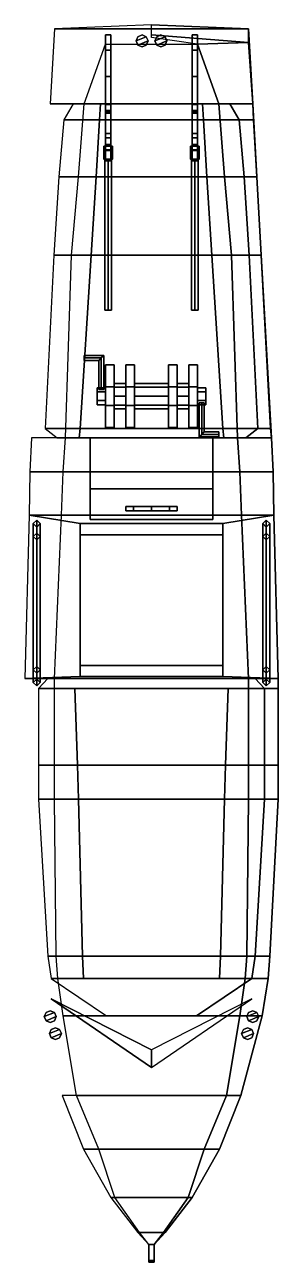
# Model space of a CAD drawing. Extents: x -1.5 to 1.5, y -7.3 to 7.2.
import ezdxf

# ---------------------------------------------------------------- set-up
doc = ezdxf.new("R2010")
doc.units = 0
doc.layers.get('0').update_dxf_attribs({"linetype": 'CONTINUOUS'})

msp = doc.modelspace()

# ---------------------------------------------------------------- linework, layer by layer
for points in [[(-1.14, 7.18, 0.96), (-1.19, 6.3, 0.96), (1.19, 6.3, 0.96), (1.14, 7.18, 0.96)], [(0, 7.23, 0.96), (-1.14, 7.18, 0.96), (1.14, 7.18, 0.96), (0, 7.23, 0.96)], [(1.14, 7.02, 0.03), (0, 7.11, 0.03), (0, 7.23, 0.96), (1.14, 7.18, 0.96)], [(1.14, 7.18, 0.96), (1.19, 6.3, 0.96), (1.19, 6.3, 0.03), (1.14, 7.02, 0.03)], [(0.79, 6.3, -0.18), (-0.79, 6.3, -0.18), (-0.54, 7, -0.11), (0.54, 7, -0.11)], [(-0.54, 6.93, -0.59), (-0.54, 6.19, -0.49), (-0.54, 6.19, -0.19), (-0.54, 7.11, -0.36)], [(-0.54, 7.11, -0.36), (-0.54, 6.19, -0.19), (-0.54, 7, -0.11), (-0.54, 7.11, -0.16)], [(-0.48, 7.11, -0.16), (-0.48, 7.11, -0.36), (-0.54, 7.11, -0.36), (-0.54, 7.11, -0.16)], [(-0.48, 7.11, -0.36), (-0.48, 6.93, -0.59), (-0.54, 6.93, -0.59), (-0.54, 7.11, -0.36)], [(-0.54, 7.11, -0.16), (-0.54, 7, -0.11), (-0.48, 7, -0.11), (-0.48, 7.11, -0.16)], [(-0.48, 6.19, -0.19), (-0.48, 6.19, -0.49), (-0.48, 6.93, -0.59), (-0.48, 7.11, -0.36)], [(-0.48, 7, -0.11), (-0.48, 6.19, -0.19), (-0.48, 7.11, -0.36), (-0.48, 7.11, -0.16)], [(-0.11, 7.11, 1.12), (-0.159, 7.089, 1.12), (-0.18, 7.04, 1.12), (-0.061, 7.089, 1.12)], [(-0.159, 7.089, 0.96), (-0.18, 7.04, 0.96), (-0.18, 7.04, 1.12), (-0.159, 7.089, 1.12)], [(-0.061, 7.089, 1.12), (-0.18, 7.04, 1.12), (-0.159, 6.991, 1.12), (-0.04, 7.04, 1.12)], [(-0.18, 7.04, 0.96), (-0.159, 6.991, 0.96), (-0.159, 6.991, 1.12), (-0.18, 7.04, 1.12)], [(-0.11, 7.11, 0.96), (-0.159, 7.089, 0.96), (-0.159, 7.089, 1.12), (-0.11, 7.11, 1.12)], [(-0.04, 7.04, 1.12), (-0.159, 6.991, 1.12), (-0.11, 6.97, 1.12), (-0.061, 6.991, 1.12)], [(-0.159, 6.991, 0.96), (-0.11, 6.97, 0.96), (-0.11, 6.97, 1.12), (-0.159, 6.991, 1.12)], [(-0.061, 7.089, 0.96), (-0.11, 7.11, 0.96), (-0.11, 7.11, 1.12), (-0.061, 7.089, 1.12)], [(-0.11, 6.97, 0.96), (-0.061, 6.991, 0.96), (-0.061, 6.991, 1.12), (-0.11, 6.97, 1.12)], [(-0.04, 7.04, 0.96), (-0.061, 7.089, 0.96), (-0.061, 7.089, 1.12), (-0.04, 7.04, 1.12)], [(-0.061, 6.991, 0.96), (-0.04, 7.04, 0.96), (-0.04, 7.04, 1.12), (-0.061, 6.991, 1.12)], [(0.54, 7, -0.11), (0, 7.08, -0.11), (0, 7.11, 0.03), (1.14, 7.02, 0.03)], [(0.11, 7.11, 1.12), (0.061, 7.089, 1.12), (0.04, 7.04, 1.12), (0.159, 7.089, 1.12)], [(0.061, 7.089, 0.96), (0.04, 7.04, 0.96), (0.04, 7.04, 1.12), (0.061, 7.089, 1.12)], [(0.159, 7.089, 1.12), (0.04, 7.04, 1.12), (0.061, 6.991, 1.12), (0.18, 7.04, 1.12)], [(0.04, 7.04, 0.96), (0.061, 6.991, 0.96), (0.061, 6.991, 1.12), (0.04, 7.04, 1.12)], [(0.11, 7.11, 0.96), (0.061, 7.089, 0.96), (0.061, 7.089, 1.12), (0.11, 7.11, 1.12)], [(0.18, 7.04, 1.12), (0.061, 6.991, 1.12), (0.11, 6.97, 1.12), (0.159, 6.991, 1.12)], [(0.061, 6.991, 0.96), (0.11, 6.97, 0.96), (0.11, 6.97, 1.12), (0.061, 6.991, 1.12)], [(0.159, 7.089, 0.96), (0.11, 7.11, 0.96), (0.11, 7.11, 1.12), (0.159, 7.089, 1.12)], [(0.11, 6.97, 0.96), (0.159, 6.991, 0.96), (0.159, 6.991, 1.12), (0.11, 6.97, 1.12)], [(0.18, 7.04, 0.96), (0.159, 7.089, 0.96), (0.159, 7.089, 1.12), (0.18, 7.04, 1.12)], [(0.159, 6.991, 0.96), (0.18, 7.04, 0.96), (0.18, 7.04, 1.12), (0.159, 6.991, 1.12)], [(0.48, 6.93, -0.59), (0.48, 6.19, -0.49), (0.48, 6.19, -0.19), (0.48, 7.11, -0.36)], [(0.54, 7.11, -0.36), (0.54, 6.93, -0.59), (0.48, 6.93, -0.59), (0.48, 7.11, -0.36)], [(0.48, 7.11, -0.36), (0.48, 6.19, -0.19), (0.48, 7, -0.11), (0.48, 7.11, -0.16)], [(0.54, 7.11, -0.16), (0.54, 7.11, -0.36), (0.48, 7.11, -0.36), (0.48, 7.11, -0.16)], [(0.48, 7.11, -0.16), (0.48, 7, -0.11), (0.54, 7, -0.11), (0.54, 7.11, -0.16)], [(0.54, 6.19, -0.19), (0.54, 6.19, -0.49), (0.54, 6.93, -0.59), (0.54, 7.11, -0.36)], [(0.54, 7, -0.11), (0.54, 6.19, -0.19), (0.54, 7.11, -0.36), (0.54, 7.11, -0.16)], [(1.14, 7.02, 0.03), (1.19, 6.3, 0.03), (0.79, 6.3, -0.18), (0.54, 7, -0.11)], [(-0.48, 6.93, -0.59), (-0.48, 6.62, -0.7), (-0.54, 6.62, -0.7), (-0.54, 6.93, -0.59)], [(-0.54, 6.62, -0.7), (-0.54, 6.29, -0.7), (-0.54, 6.19, -0.49), (-0.54, 6.93, -0.59)], [(-0.48, 6.19, -0.49), (-0.48, 6.29, -0.7), (-0.48, 6.62, -0.7), (-0.48, 6.93, -0.59)], [(0.48, 6.62, -0.7), (0.48, 6.29, -0.7), (0.48, 6.19, -0.49), (0.48, 6.93, -0.59)], [(0.54, 6.93, -0.59), (0.54, 6.62, -0.7), (0.48, 6.62, -0.7), (0.48, 6.93, -0.59)], [(0.54, 6.19, -0.49), (0.54, 6.29, -0.7), (0.54, 6.62, -0.7), (0.54, 6.93, -0.59)], [(-0.48, 6.62, -0.7), (-0.48, 6.29, -0.7), (-0.54, 6.29, -0.7), (-0.54, 6.62, -0.7)], [(0.54, 6.62, -0.7), (0.54, 6.29, -0.7), (0.48, 6.29, -0.7), (0.48, 6.62, -0.7)], [(1.19, 6.3, 0.96), (-1.19, 6.3, 0.96), (-1.19, 6.3, 0.89), (1.19, 6.3, 0.89)], [(-0.92, 6.3, 0.46), (-1.03, 6.11, 0.46), (-0.61, 6.11, 0.46), (-0.6, 6.3, 0.46)], [(0.92, 6.3, 0.89), (-0.92, 6.3, 0.89), (-0.92, 6.3, 0.46), (0.92, 6.3, 0.46)], [(0.86, 5.44, -0.23), (-0.86, 5.44, -0.23), (-0.79, 6.3, -0.18), (0.79, 6.3, -0.18)], [(-0.6, 6.3, 0.03), (-0.61, 6.11, 0.03), (0.61, 6.11, 0.03), (0.6, 6.3, 0.03)], [(-0.6, 6.3, 0.46), (-0.61, 6.11, 0.46), (-0.61, 6.11, 0.03), (-0.6, 6.3, 0.03)], [(0.6, 6.3, 0.46), (-0.6, 6.3, 0.46), (-0.6, 6.3, 0.03), (0.6, 6.3, 0.03)], [(-0.54, 6.19, -0.49), (-0.54, 6.29, -0.7), (-0.48, 6.29, -0.7), (-0.48, 6.19, -0.49)], [(0.48, 6.19, -0.49), (0.48, 6.29, -0.7), (0.54, 6.29, -0.7), (0.54, 6.19, -0.49)], [(0.6, 6.3, 0.46), (0.61, 6.11, 0.46), (1.03, 6.11, 0.46), (0.92, 6.3, 0.46)], [(0.6, 6.3, 0.03), (0.61, 6.11, 0.03), (0.61, 6.11, 0.46), (0.6, 6.3, 0.46)], [(1.19, 6.3, 0.03), (1.24, 5.44, 0.03), (0.86, 5.44, -0.23), (0.79, 6.3, -0.18)], [(0.92, 6.3, 0.89), (1.03, 6.11, 0.89), (1.2, 6.11, 0.89), (1.19, 6.3, 0.89)], [(0.92, 6.3, 0.46), (1.03, 6.11, 0.46), (1.03, 6.11, 0.89), (0.92, 6.3, 0.89)], [(1.19, 6.3, 0.89), (1.2, 6.11, 0.89), (1.2, 6.11, 0.03), (1.19, 6.3, 0.03)], [(-0.48, 6.22, -0.77), (-0.48, 6.2, -0.81), (-0.54, 6.2, -0.81), (-0.54, 6.22, -0.77)], [(-0.54, 6.22, -0.77), (-0.54, 6.2, -0.81), (-0.54, 5.9, -0.81), (-0.54, 5.95, -0.77)], [(-0.48, 5.95, -0.77), (-0.48, 6.22, -0.77), (-0.54, 6.22, -0.77), (-0.54, 5.95, -0.77)], [(-0.54, 5.9, -0.81), (-0.54, 6.2, -0.81), (-0.48, 6.2, -0.81), (-0.48, 5.9, -0.81)], [(-0.54, 6.19, -0.19), (-0.54, 6.19, -0.49), (-0.48, 6.19, -0.49), (-0.48, 6.19, -0.19)], [(-0.48, 5.9, -0.81), (-0.48, 6.2, -0.81), (-0.48, 6.22, -0.77), (-0.48, 5.95, -0.77)], [(0.48, 6.22, -0.77), (0.48, 6.2, -0.81), (0.48, 5.9, -0.81), (0.48, 5.95, -0.77)], [(0.54, 5.95, -0.77), (0.54, 6.22, -0.77), (0.48, 6.22, -0.77), (0.48, 5.95, -0.77)], [(0.54, 6.22, -0.77), (0.54, 6.2, -0.81), (0.48, 6.2, -0.81), (0.48, 6.22, -0.77)], [(0.48, 5.9, -0.81), (0.48, 6.2, -0.81), (0.54, 6.2, -0.81), (0.54, 5.9, -0.81)], [(0.48, 6.19, -0.19), (0.48, 6.19, -0.49), (0.54, 6.19, -0.49), (0.54, 6.19, -0.19)], [(0.54, 5.9, -0.81), (0.54, 6.2, -0.81), (0.54, 6.22, -0.77), (0.54, 5.95, -0.77)], [(-1.03, 6.11, 0.46), (-1.09, 5.44, 0.46), (-0.65, 5.44, 0.46), (-0.61, 6.11, 0.46)], [(-0.61, 6.11, 0.03), (-0.65, 5.44, 0.03), (0.65, 5.44, 0.03), (0.61, 6.11, 0.03)], [(-0.61, 6.11, 0.46), (-0.65, 5.44, 0.46), (-0.65, 5.44, 0.03), (-0.61, 6.11, 0.03)], [(0.61, 6.11, 0.46), (0.65, 5.44, 0.46), (1.09, 5.44, 0.46), (1.03, 6.11, 0.46)], [(0.61, 6.11, 0.03), (0.65, 5.44, 0.03), (0.65, 5.44, 0.46), (0.61, 6.11, 0.46)], [(1.03, 6.11, 0.89), (1.09, 5.44, 0.89), (1.24, 5.44, 0.89), (1.2, 6.11, 0.89)], [(1.03, 6.11, 0.46), (1.09, 5.44, 0.46), (1.09, 5.44, 0.89), (1.03, 6.11, 0.89)], [(1.2, 6.11, 0.89), (1.24, 5.44, 0.89), (1.24, 5.44, 0.03), (1.2, 6.11, 0.03)], [(-0.48, 5.82, -0.68), (-0.48, 5.95, -0.77), (-0.54, 5.95, -0.77), (-0.54, 5.82, -0.68)], [(-0.54, 5.95, -0.77), (-0.54, 5.9, -0.81), (-0.54, 5.76, -0.74), (-0.54, 5.82, -0.68)], [(-0.54, 5.76, -0.74), (-0.54, 5.9, -0.81), (-0.48, 5.9, -0.81), (-0.48, 5.76, -0.74)], [(-0.48, 5.76, -0.74), (-0.48, 5.9, -0.81), (-0.48, 5.95, -0.77), (-0.48, 5.82, -0.68)], [(0.48, 5.95, -0.77), (0.48, 5.9, -0.81), (0.48, 5.76, -0.74), (0.48, 5.82, -0.68)], [(0.54, 5.82, -0.68), (0.54, 5.95, -0.77), (0.48, 5.95, -0.77), (0.48, 5.82, -0.68)], [(0.48, 5.76, -0.74), (0.48, 5.9, -0.81), (0.54, 5.9, -0.81), (0.54, 5.76, -0.74)], [(0.54, 5.76, -0.74), (0.54, 5.9, -0.81), (0.54, 5.95, -0.77), (0.54, 5.82, -0.68)], [(-0.46, 5.8, -0.2), (-0.46, 5.8, -0.45), (-0.56, 5.8, -0.45), (-0.56, 5.8, -0.2)], [(-0.56, 5.8, -0.45), (-0.56, 5.65, -0.45), (-0.56, 5.65, -0.21), (-0.56, 5.8, -0.2)], [(-0.54, 5.75, -0.48), (-0.54, 5.63, -0.48), (-0.56, 5.65, -0.45), (-0.56, 5.8, -0.45)], [(-0.46, 5.8, -0.45), (-0.48, 5.75, -0.48), (-0.54, 5.75, -0.48), (-0.56, 5.8, -0.45)], [(-0.48, 5.75, -0.56), (-0.48, 5.82, -0.68), (-0.54, 5.82, -0.68), (-0.54, 5.75, -0.56)], [(-0.54, 5.82, -0.68), (-0.54, 5.76, -0.74), (-0.54, 5.63, -0.57), (-0.54, 5.75, -0.56)], [(-0.54, 5.63, -0.57), (-0.54, 5.76, -0.74), (-0.48, 5.76, -0.74), (-0.48, 5.63, -0.57)], [(-0.48, 5.75, -0.48), (-0.48, 5.75, -0.56), (-0.54, 5.75, -0.56), (-0.54, 5.75, -0.48)], [(-0.54, 5.75, -0.56), (-0.54, 5.63, -0.57), (-0.54, 5.63, -0.48), (-0.54, 5.75, -0.48)], [(-0.48, 5.63, -0.57), (-0.48, 5.76, -0.74), (-0.48, 5.82, -0.68), (-0.48, 5.75, -0.56)], [(-0.46, 5.65, -0.45), (-0.48, 5.63, -0.48), (-0.48, 5.75, -0.48), (-0.46, 5.8, -0.45)], [(-0.48, 5.63, -0.48), (-0.48, 5.63, -0.57), (-0.48, 5.75, -0.56), (-0.48, 5.75, -0.48)], [(-0.46, 5.65, -0.21), (-0.46, 5.65, -0.45), (-0.46, 5.8, -0.45), (-0.46, 5.8, -0.2)], [(0.56, 5.8, -0.2), (0.56, 5.8, -0.45), (0.46, 5.8, -0.45), (0.46, 5.8, -0.2)], [(0.46, 5.8, -0.45), (0.46, 5.65, -0.45), (0.46, 5.65, -0.21), (0.46, 5.8, -0.2)], [(0.56, 5.8, -0.45), (0.54, 5.75, -0.48), (0.48, 5.75, -0.48), (0.46, 5.8, -0.45)], [(0.48, 5.75, -0.48), (0.48, 5.63, -0.48), (0.46, 5.65, -0.45), (0.46, 5.8, -0.45)], [(0.54, 5.75, -0.56), (0.54, 5.82, -0.68), (0.48, 5.82, -0.68), (0.48, 5.75, -0.56)], [(0.48, 5.82, -0.68), (0.48, 5.76, -0.74), (0.48, 5.63, -0.57), (0.48, 5.75, -0.56)], [(0.48, 5.63, -0.57), (0.48, 5.76, -0.74), (0.54, 5.76, -0.74), (0.54, 5.63, -0.57)], [(0.48, 5.75, -0.56), (0.48, 5.63, -0.57), (0.48, 5.63, -0.48), (0.48, 5.75, -0.48)], [(0.54, 5.75, -0.48), (0.54, 5.75, -0.56), (0.48, 5.75, -0.56), (0.48, 5.75, -0.48)], [(0.54, 5.63, -0.57), (0.54, 5.76, -0.74), (0.54, 5.82, -0.68), (0.54, 5.75, -0.56)], [(0.56, 5.65, -0.45), (0.54, 5.63, -0.48), (0.54, 5.75, -0.48), (0.56, 5.8, -0.45)], [(0.54, 5.63, -0.48), (0.54, 5.63, -0.57), (0.54, 5.75, -0.56), (0.54, 5.75, -0.48)], [(0.56, 5.65, -0.21), (0.56, 5.65, -0.45), (0.56, 5.8, -0.45), (0.56, 5.8, -0.2)], [(-0.56, 5.65, -0.21), (-0.56, 5.65, -0.45), (-0.46, 5.65, -0.45), (-0.46, 5.65, -0.21)], [(-0.56, 5.65, -0.45), (-0.54, 5.63, -0.48), (-0.48, 5.63, -0.48), (-0.46, 5.65, -0.45)], [(-0.51, 5.65, -0.29), (-0.55, 5.65, -0.33), (-0.55, 3.87, -0.29), (-0.51, 3.87, -0.25)], [(-0.55, 5.65, -0.33), (-0.51, 5.65, -0.37), (-0.51, 3.87, -0.33), (-0.55, 3.87, -0.29)], [(-0.54, 5.63, -0.48), (-0.54, 5.63, -0.57), (-0.48, 5.63, -0.57), (-0.48, 5.63, -0.48)], [(-0.47, 5.65, -0.33), (-0.51, 5.65, -0.29), (-0.51, 3.87, -0.25), (-0.47, 3.87, -0.29)], [(-0.51, 5.65, -0.37), (-0.47, 5.65, -0.33), (-0.47, 3.87, -0.29), (-0.51, 3.87, -0.33)], [(0.46, 5.65, -0.21), (0.46, 5.65, -0.45), (0.56, 5.65, -0.45), (0.56, 5.65, -0.21)], [(0.46, 5.65, -0.45), (0.48, 5.63, -0.48), (0.54, 5.63, -0.48), (0.56, 5.65, -0.45)], [(0.51, 5.65, -0.29), (0.47, 5.65, -0.33), (0.47, 3.87, -0.29), (0.51, 3.87, -0.25)], [(0.47, 5.65, -0.33), (0.51, 5.65, -0.37), (0.51, 3.87, -0.33), (0.47, 3.87, -0.29)], [(0.48, 5.63, -0.48), (0.48, 5.63, -0.57), (0.54, 5.63, -0.57), (0.54, 5.63, -0.48)], [(0.55, 5.65, -0.33), (0.51, 5.65, -0.29), (0.51, 3.87, -0.25), (0.55, 3.87, -0.29)], [(0.51, 5.65, -0.37), (0.55, 5.65, -0.33), (0.55, 3.87, -0.29), (0.51, 3.87, -0.33)], [(-1.09, 5.44, 0.46), (-1.15, 4.52, 0.46), (-0.71, 4.52, 0.46), (-0.65, 5.44, 0.46)], [(0.94, 4.52, -0.32), (-0.94, 4.52, -0.32), (-0.86, 5.44, -0.23), (0.86, 5.44, -0.23)], [(-0.65, 5.44, 0.03), (-0.71, 4.52, 0.03), (0.71, 4.52, 0.03), (0.65, 5.44, 0.03)], [(-0.65, 5.44, 0.46), (-0.71, 4.52, 0.46), (-0.71, 4.52, 0.03), (-0.65, 5.44, 0.03)], [(0.65, 5.44, 0.46), (0.71, 4.52, 0.46), (1.15, 4.52, 0.46), (1.09, 5.44, 0.46)], [(0.65, 5.44, 0.03), (0.71, 4.52, 0.03), (0.71, 4.52, 0.46), (0.65, 5.44, 0.46)], [(1.24, 5.44, 0.03), (1.29, 4.52, 0.03), (0.94, 4.52, -0.32), (0.86, 5.44, -0.23)], [(1.09, 5.44, 0.89), (1.15, 4.52, 0.89), (1.29, 4.52, 0.89), (1.24, 5.44, 0.89)], [(1.09, 5.44, 0.46), (1.15, 4.52, 0.46), (1.15, 4.52, 0.89), (1.09, 5.44, 0.89)], [(1.24, 5.44, 0.89), (1.29, 4.52, 0.89), (1.29, 4.52, 0.03), (1.24, 5.44, 0.03)], [(-1.15, 4.52, 0.46), (-1.25, 2.48, 0.46), (-0.84, 2.48, 0.46), (-0.71, 4.52, 0.46)], [(1.01, 2.37, -0.5), (-1.01, 2.37, -0.5), (-0.94, 4.52, -0.32), (0.94, 4.52, -0.32)], [(-0.71, 4.52, 0.03), (-0.84, 2.48, 0.03), (0.84, 2.48, 0.03), (0.71, 4.52, 0.03)], [(-0.71, 4.52, 0.46), (-0.84, 2.48, 0.46), (-0.84, 2.48, 0.03), (-0.71, 4.52, 0.03)], [(0.71, 4.52, 0.46), (0.84, 2.48, 0.46), (1.25, 2.48, 0.46), (1.15, 4.52, 0.46)], [(0.71, 4.52, 0.03), (0.84, 2.48, 0.03), (0.84, 2.48, 0.46), (0.71, 4.52, 0.46)], [(1.29, 4.52, 0.03), (1.41, 2.37, 0.03), (1.01, 2.37, -0.5), (0.94, 4.52, -0.32)], [(1.15, 4.52, 0.89), (1.25, 2.48, 0.89), (1.4, 2.48, 0.89), (1.29, 4.52, 0.89)], [(1.15, 4.52, 0.46), (1.25, 2.48, 0.46), (1.25, 2.48, 0.89), (1.15, 4.52, 0.89)], [(1.29, 4.52, 0.89), (1.4, 2.48, 0.89), (1.4, 2.48, 0.03), (1.29, 4.52, 0.03)], [(-0.79, 3.34, 0.43), (-0.79, 3.31, 0.46), (-0.59, 3.31, 0.46), (-0.56, 3.34, 0.43)], [(-0.79, 3.31, 0.4), (-0.79, 3.34, 0.43), (-0.56, 3.34, 0.43), (-0.59, 3.31, 0.4)], [(-0.79, 3.31, 0.4), (-0.79, 3.28, 0.43), (-0.79, 3.31, 0.46), (-0.79, 3.34, 0.43)], [(-0.79, 3.31, 0.46), (-0.79, 3.28, 0.43), (-0.62, 3.28, 0.43), (-0.59, 3.31, 0.46)], [(-0.79, 3.28, 0.43), (-0.79, 3.31, 0.4), (-0.59, 3.31, 0.4), (-0.62, 3.28, 0.43)], [(-0.59, 3.31, 0.46), (-0.62, 3.28, 0.43), (-0.62, 2.94, 0.43), (-0.59, 2.94, 0.46)], [(-0.62, 3.28, 0.43), (-0.59, 3.31, 0.4), (-0.59, 2.94, 0.4), (-0.62, 2.94, 0.43)], [(-0.56, 3.34, 0.43), (-0.59, 3.31, 0.46), (-0.59, 2.94, 0.46), (-0.56, 2.94, 0.43)], [(-0.59, 3.31, 0.4), (-0.56, 3.34, 0.43), (-0.56, 2.94, 0.43), (-0.59, 2.94, 0.4)], [(-0.44, 3.23, 0.44), (-0.44, 3.23, 0.03), (-0.54, 3.23, 0.03), (-0.54, 3.23, 0.44)], [(-0.54, 3.23, 0.03), (-0.54, 2.49, 0.03), (-0.54, 2.49, 0.44), (-0.54, 3.23, 0.44)], [(-0.44, 2.97, 0.64), (-0.44, 3.23, 0.44), (-0.54, 3.23, 0.44), (-0.54, 2.97, 0.64)], [(-0.54, 3.23, 0.44), (-0.54, 2.49, 0.44), (-0.54, 2.75, 0.64), (-0.54, 2.97, 0.64)], [(-0.44, 2.49, 0.44), (-0.44, 2.49, 0.03), (-0.44, 3.23, 0.03), (-0.44, 3.23, 0.44)], [(-0.44, 2.75, 0.64), (-0.44, 2.49, 0.44), (-0.44, 3.23, 0.44), (-0.44, 2.97, 0.64)], [(-0.44, 2.49, 0.03), (-0.44, 3.23, 0.03), (-0.44, 3.23, 0.44), (-0.44, 2.49, 0.44)], [(-0.44, 2.49, 0.44), (-0.44, 3.23, 0.44), (-0.44, 2.97, 0.64), (-0.44, 2.75, 0.64)], [(-0.3, 3.23, 0.03), (-0.3, 2.49, 0.03), (-0.3, 2.49, 0.44), (-0.3, 3.23, 0.44)], [(-0.2, 3.23, 0.44), (-0.2, 3.23, 0.03), (-0.3, 3.23, 0.03), (-0.3, 3.23, 0.44)], [(-0.3, 3.23, 0.44), (-0.3, 2.49, 0.44), (-0.3, 2.75, 0.64), (-0.3, 2.97, 0.64)], [(-0.2, 2.97, 0.64), (-0.2, 3.23, 0.44), (-0.3, 3.23, 0.44), (-0.3, 2.97, 0.64)], [(-0.2, 2.49, 0.03), (-0.2, 3.23, 0.03), (-0.2, 3.23, 0.44), (-0.2, 2.49, 0.44)], [(-0.2, 2.49, 0.44), (-0.2, 2.49, 0.03), (-0.2, 3.23, 0.03), (-0.2, 3.23, 0.44)], [(-0.2, 2.49, 0.44), (-0.2, 3.23, 0.44), (-0.2, 2.97, 0.64), (-0.2, 2.75, 0.64)], [(-0.2, 2.75, 0.64), (-0.2, 2.49, 0.44), (-0.2, 3.23, 0.44), (-0.2, 2.97, 0.64)], [(0.3, 3.23, 0.44), (0.3, 3.23, 0.03), (0.2, 3.23, 0.03), (0.2, 3.23, 0.44)], [(0.2, 3.23, 0.03), (0.2, 2.49, 0.03), (0.2, 2.49, 0.44), (0.2, 3.23, 0.44)], [(0.3, 2.97, 0.64), (0.3, 3.23, 0.44), (0.2, 3.23, 0.44), (0.2, 2.97, 0.64)], [(0.2, 3.23, 0.44), (0.2, 2.49, 0.44), (0.2, 2.75, 0.64), (0.2, 2.97, 0.64)], [(0.3, 2.49, 0.44), (0.3, 2.49, 0.03), (0.3, 3.23, 0.03), (0.3, 3.23, 0.44)], [(0.3, 2.49, 0.03), (0.3, 3.23, 0.03), (0.3, 3.23, 0.44), (0.3, 2.49, 0.44)], [(0.3, 2.75, 0.64), (0.3, 2.49, 0.44), (0.3, 3.23, 0.44), (0.3, 2.97, 0.64)], [(0.3, 2.49, 0.44), (0.3, 3.23, 0.44), (0.3, 2.97, 0.64), (0.3, 2.75, 0.64)], [(0.44, 3.23, 0.03), (0.44, 2.49, 0.03), (0.44, 2.49, 0.44), (0.44, 3.23, 0.44)], [(0.54, 3.23, 0.44), (0.54, 3.23, 0.03), (0.44, 3.23, 0.03), (0.44, 3.23, 0.44)], [(0.54, 2.97, 0.64), (0.54, 3.23, 0.44), (0.44, 3.23, 0.44), (0.44, 2.97, 0.64)], [(0.44, 3.23, 0.44), (0.44, 2.49, 0.44), (0.44, 2.75, 0.64), (0.44, 2.97, 0.64)], [(0.54, 2.49, 0.44), (0.54, 2.49, 0.03), (0.54, 3.23, 0.03), (0.54, 3.23, 0.44)], [(0.54, 2.75, 0.64), (0.54, 2.49, 0.44), (0.54, 3.23, 0.44), (0.54, 2.97, 0.64)], [(-0.54, 2.91, 0.517), (-0.54, 2.96, 0.43), (-0.64, 2.96, 0.43), (-0.64, 2.91, 0.517)], [(-0.54, 2.96, 0.43), (-0.54, 2.91, 0.343), (-0.64, 2.91, 0.343), (-0.64, 2.96, 0.43)], [(-0.64, 2.81, 0.517), (-0.64, 2.91, 0.517), (-0.64, 2.96, 0.43), (-0.64, 2.76, 0.43)], [(-0.64, 2.76, 0.43), (-0.64, 2.96, 0.43), (-0.64, 2.91, 0.343), (-0.64, 2.81, 0.343)], [(-0.54, 2.97, 0.64), (-0.54, 2.75, 0.64), (-0.44, 2.75, 0.64), (-0.44, 2.97, 0.64)], [(-0.3, 2.966, 0.536), (-0.3, 3.01, 0.43), (-0.44, 3.01, 0.43), (-0.44, 2.966, 0.536)], [(-0.3, 3.01, 0.43), (-0.3, 2.966, 0.324), (-0.44, 2.966, 0.324), (-0.44, 3.01, 0.43)], [(-0.3, 2.86, 0.58), (-0.3, 2.966, 0.536), (-0.44, 2.966, 0.536), (-0.44, 2.86, 0.58)], [(-0.3, 2.966, 0.324), (-0.3, 2.86, 0.28), (-0.44, 2.86, 0.28), (-0.44, 2.966, 0.324)], [(-0.3, 2.97, 0.64), (-0.3, 2.75, 0.64), (-0.2, 2.75, 0.64), (-0.2, 2.97, 0.64)], [(0.2, 2.966, 0.536), (0.2, 3.01, 0.43), (-0.2, 3.01, 0.43), (-0.2, 2.966, 0.536)], [(0.2, 3.01, 0.43), (0.2, 2.966, 0.324), (-0.2, 2.966, 0.324), (-0.2, 3.01, 0.43)], [(0.2, 2.86, 0.58), (0.2, 2.966, 0.536), (-0.2, 2.966, 0.536), (-0.2, 2.86, 0.58)], [(0.2, 2.966, 0.324), (0.2, 2.86, 0.28), (-0.2, 2.86, 0.28), (-0.2, 2.966, 0.324)], [(0.2, 2.97, 0.64), (0.2, 2.75, 0.64), (0.3, 2.75, 0.64), (0.3, 2.97, 0.64)], [(0.44, 2.966, 0.536), (0.44, 3.01, 0.43), (0.3, 3.01, 0.43), (0.3, 2.966, 0.536)], [(0.44, 3.01, 0.43), (0.44, 2.966, 0.324), (0.3, 2.966, 0.324), (0.3, 3.01, 0.43)], [(0.44, 2.86, 0.58), (0.44, 2.966, 0.536), (0.3, 2.966, 0.536), (0.3, 2.86, 0.58)], [(0.44, 2.966, 0.324), (0.44, 2.86, 0.28), (0.3, 2.86, 0.28), (0.3, 2.966, 0.324)], [(0.44, 2.97, 0.64), (0.44, 2.75, 0.64), (0.54, 2.75, 0.64), (0.54, 2.97, 0.64)], [(0.54, 2.91, 0.343), (0.54, 2.96, 0.43), (0.64, 2.96, 0.43), (0.64, 2.91, 0.343)], [(0.54, 2.96, 0.43), (0.54, 2.91, 0.517), (0.64, 2.91, 0.517), (0.64, 2.96, 0.43)], [(0.64, 2.96, 0.43), (0.64, 2.76, 0.43), (0.64, 2.81, 0.343), (0.64, 2.91, 0.343)], [(0.64, 2.91, 0.517), (0.64, 2.81, 0.517), (0.64, 2.76, 0.43), (0.64, 2.96, 0.43)], [(-0.54, 2.81, 0.517), (-0.54, 2.91, 0.517), (-0.64, 2.91, 0.517), (-0.64, 2.81, 0.517)], [(-0.54, 2.91, 0.343), (-0.54, 2.81, 0.343), (-0.64, 2.81, 0.343), (-0.64, 2.91, 0.343)], [(-0.54, 2.76, 0.43), (-0.54, 2.81, 0.517), (-0.64, 2.81, 0.517), (-0.64, 2.76, 0.43)], [(-0.54, 2.81, 0.343), (-0.54, 2.76, 0.43), (-0.64, 2.76, 0.43), (-0.64, 2.81, 0.343)], [(-0.3, 2.754, 0.536), (-0.3, 2.86, 0.58), (-0.44, 2.86, 0.58), (-0.44, 2.754, 0.536)], [(-0.3, 2.86, 0.28), (-0.3, 2.754, 0.324), (-0.44, 2.754, 0.324), (-0.44, 2.86, 0.28)], [(0.2, 2.754, 0.536), (0.2, 2.86, 0.58), (-0.2, 2.86, 0.58), (-0.2, 2.754, 0.536)], [(0.2, 2.86, 0.28), (0.2, 2.754, 0.324), (-0.2, 2.754, 0.324), (-0.2, 2.86, 0.28)], [(0.44, 2.754, 0.536), (0.44, 2.86, 0.58), (0.3, 2.86, 0.58), (0.3, 2.754, 0.536)], [(0.44, 2.86, 0.28), (0.44, 2.754, 0.324), (0.3, 2.754, 0.324), (0.3, 2.86, 0.28)], [(0.54, 2.81, 0.343), (0.54, 2.91, 0.343), (0.64, 2.91, 0.343), (0.64, 2.81, 0.343)], [(0.54, 2.91, 0.517), (0.54, 2.81, 0.517), (0.64, 2.81, 0.517), (0.64, 2.91, 0.517)], [(0.54, 2.76, 0.43), (0.54, 2.81, 0.343), (0.64, 2.81, 0.343), (0.64, 2.76, 0.43)], [(0.54, 2.81, 0.517), (0.54, 2.76, 0.43), (0.64, 2.76, 0.43), (0.64, 2.81, 0.517)], [(0.59, 2.41, 0.4), (0.56, 2.38, 0.43), (0.56, 2.78, 0.43), (0.59, 2.78, 0.4)], [(0.56, 2.38, 0.43), (0.59, 2.41, 0.46), (0.59, 2.78, 0.46), (0.56, 2.78, 0.43)], [(0.62, 2.44, 0.43), (0.59, 2.41, 0.4), (0.59, 2.78, 0.4), (0.62, 2.78, 0.43)], [(0.59, 2.41, 0.46), (0.62, 2.44, 0.43), (0.62, 2.78, 0.43), (0.59, 2.78, 0.46)], [(-0.54, 2.75, 0.64), (-0.54, 2.49, 0.44), (-0.44, 2.49, 0.44), (-0.44, 2.75, 0.64)], [(-0.3, 2.71, 0.43), (-0.3, 2.754, 0.536), (-0.44, 2.754, 0.536), (-0.44, 2.71, 0.43)], [(-0.3, 2.754, 0.324), (-0.3, 2.71, 0.43), (-0.44, 2.71, 0.43), (-0.44, 2.754, 0.324)], [(-0.3, 2.75, 0.64), (-0.3, 2.49, 0.44), (-0.2, 2.49, 0.44), (-0.2, 2.75, 0.64)], [(0.2, 2.71, 0.43), (0.2, 2.754, 0.536), (-0.2, 2.754, 0.536), (-0.2, 2.71, 0.43)], [(0.2, 2.754, 0.324), (0.2, 2.71, 0.43), (-0.2, 2.71, 0.43), (-0.2, 2.754, 0.324)], [(0.2, 2.75, 0.64), (0.2, 2.49, 0.44), (0.3, 2.49, 0.44), (0.3, 2.75, 0.64)], [(0.44, 2.71, 0.43), (0.44, 2.754, 0.536), (0.3, 2.754, 0.536), (0.3, 2.71, 0.43)], [(0.44, 2.754, 0.324), (0.44, 2.71, 0.43), (0.3, 2.71, 0.43), (0.3, 2.754, 0.324)], [(0.44, 2.75, 0.64), (0.44, 2.49, 0.44), (0.54, 2.49, 0.44), (0.54, 2.75, 0.64)], [(-1.25, 2.48, 0.46), (-1.11, 2.37, 0.46), (-0.85, 2.37, 0.46), (-0.84, 2.48, 0.46)], [(-0.84, 2.48, 0.03), (-0.85, 2.37, 0.03), (0.85, 2.37, 0.03), (0.84, 2.48, 0.03)], [(-0.84, 2.48, 0.46), (-0.85, 2.37, 0.46), (-0.85, 2.37, 0.03), (-0.84, 2.48, 0.03)], [(-0.54, 2.49, 0.44), (-0.54, 2.49, 0.03), (-0.44, 2.49, 0.03), (-0.44, 2.49, 0.44)], [(-0.3, 2.49, 0.44), (-0.3, 2.49, 0.03), (-0.2, 2.49, 0.03), (-0.2, 2.49, 0.44)], [(0.2, 2.49, 0.44), (0.2, 2.49, 0.03), (0.3, 2.49, 0.03), (0.3, 2.49, 0.44)], [(0.44, 2.49, 0.44), (0.44, 2.49, 0.03), (0.54, 2.49, 0.03), (0.54, 2.49, 0.44)], [(0.84, 2.48, 0.46), (0.85, 2.37, 0.46), (1.11, 2.37, 0.46), (1.25, 2.48, 0.46)], [(0.84, 2.48, 0.03), (0.85, 2.37, 0.03), (0.85, 2.37, 0.46), (0.84, 2.48, 0.46)], [(1.25, 2.48, 0.89), (1.11, 2.37, 0.89), (1.41, 2.37, 0.89), (1.4, 2.48, 0.89)], [(1.25, 2.48, 0.46), (1.11, 2.37, 0.46), (1.11, 2.37, 0.89), (1.25, 2.48, 0.89)], [(1.4, 2.48, 0.89), (1.41, 2.37, 0.89), (1.41, 2.37, 0.03), (1.4, 2.48, 0.03)], [(-1.41, 2.37, 0.89), (-1.43, 1.97, 0.89), (-0.72, 1.97, 0.89), (-0.72, 2.37, 0.89)], [(-0.85, 2.37, 0.46), (-1.11, 2.37, 0.46), (-1.11, 2.37, 0.89), (-0.72, 2.37, 0.89)], [(1.04, 1.97, -0.53), (-1.04, 1.97, -0.53), (-1.01, 2.37, -0.5), (1.01, 2.37, -0.5)], [(-0.85, 2.37, 0.03), (-0.85, 2.37, 0.46), (-0.72, 2.37, 0.89), (-0.72, 2.37, 0.03)], [(-0.72, 2.37, 0.03), (-0.72, 1.46, 0.03), (0.72, 1.46, 0.03), (0.72, 2.37, 0.03)], [(0.79, 2.41, 0.4), (0.79, 2.38, 0.43), (0.56, 2.38, 0.43), (0.59, 2.41, 0.4)], [(0.79, 2.38, 0.43), (0.79, 2.41, 0.46), (0.59, 2.41, 0.46), (0.56, 2.38, 0.43)], [(0.79, 2.44, 0.43), (0.79, 2.41, 0.4), (0.59, 2.41, 0.4), (0.62, 2.44, 0.43)], [(0.79, 2.41, 0.46), (0.79, 2.44, 0.43), (0.62, 2.44, 0.43), (0.59, 2.41, 0.46)], [(1.11, 2.37, 0.46), (0.85, 2.37, 0.46), (0.72, 2.37, 0.89), (1.11, 2.37, 0.89)], [(0.72, 2.37, 0.89), (0.72, 1.97, 0.89), (1.43, 1.97, 0.89), (1.41, 2.37, 0.89)], [(0.72, 2.37, 0.03), (0.72, 1.46, 0.03), (0.72, 1.46, 0.89), (0.72, 2.37, 0.89)], [(0.85, 2.37, 0.46), (0.85, 2.37, 0.03), (0.72, 2.37, 0.03), (0.72, 2.37, 0.89)], [(0.79, 2.41, 0.4), (0.79, 2.44, 0.43), (0.79, 2.41, 0.46), (0.79, 2.38, 0.43)], [(1.41, 2.37, 0.03), (1.43, 1.97, 0.03), (1.04, 1.97, -0.53), (1.01, 2.37, -0.5)], [(1.41, 2.37, 0.89), (1.43, 1.97, 0.89), (1.43, 1.97, 0.03), (1.41, 2.37, 0.03)], [(-0.72, 2.32, 1.2), (-0.72, 1.41, 1.2), (-0.72, 1.41, 0.89), (-0.72, 2.32, 0.89)], [(-0.72, 2.32, 0.89), (-0.72, 1.41, 0.89), (-0.72, 1.41, 1.2), (-0.72, 2.32, 1.2)], [(-0.72, 2.32, 1.51), (-0.72, 1.77, 1.51), (-0.72, 1.41, 1.2), (-0.72, 2.32, 1.2)], [(-0.72, 2.32, 1.2), (-0.72, 1.41, 1.2), (-0.72, 1.77, 1.51), (-0.72, 2.32, 1.51)], [(0.72, 2.32, 0.89), (0.72, 1.41, 0.89), (0.72, 1.41, 1.2), (0.72, 2.32, 1.2)], [(0.72, 2.32, 1.2), (0.72, 1.41, 1.2), (0.72, 1.41, 0.89), (0.72, 2.32, 0.89)], [(0.72, 2.32, 1.51), (0.72, 1.77, 1.51), (0.72, 1.41, 1.2), (0.72, 2.32, 1.2)], [(0.72, 2.32, 1.2), (0.72, 1.41, 1.2), (0.72, 1.77, 1.51), (0.72, 2.32, 1.51)], [(-1.43, 1.97, 0.89), (-1.44, 1.46, 0.89), (-0.72, 1.46, 0.89), (-0.72, 1.97, 0.89)], [(1.06, 1.46, -0.57), (-1.06, 1.46, -0.57), (-1.04, 1.97, -0.53), (1.04, 1.97, -0.53)], [(0.72, 1.97, 0.89), (0.72, 1.46, 0.89), (1.44, 1.46, 0.89), (1.43, 1.97, 0.89)], [(1.43, 1.97, 0.03), (1.44, 1.46, 0.03), (1.06, 1.46, -0.57), (1.04, 1.97, -0.53)], [(1.43, 1.97, 0.89), (1.44, 1.46, 0.89), (1.44, 1.46, 0.03), (1.43, 1.97, 0.03)], [(0.72, 1.41, 1.2), (-0.72, 1.41, 1.2), (-0.72, 1.77, 1.51), (0.72, 1.77, 1.51)], [(0.72, 1.77, 1.51), (-0.72, 1.77, 1.51), (-0.72, 1.41, 1.2), (0.72, 1.41, 1.2)], [(-1.44, 1.46, 0.89), (-1.49, -0.46, 0.89), (-0.84, -0.44, 0.89), (-0.84, 1.36, 0.89)], [(-1.44, 1.46, 0.89), (-0.84, 1.36, 0.89), (0.84, 1.36, 0.89), (1.44, 1.46, 0.89)], [(1.14, -0.46, -0.71), (-1.14, -0.46, -0.71), (-1.06, 1.46, -0.57), (1.06, 1.46, -0.57)], [(0.72, 1.46, 0.03), (-0.72, 1.46, 0.03), (-0.72, 1.46, 0.89), (0.72, 1.46, 0.89)], [(-0.212, 1.56, 1.002), (-0.3, 1.56, 0.79), (-0.3, 1.51, 0.79), (-0.212, 1.51, 1.002)], [(-0.3, 1.56, 0.79), (-0.212, 1.56, 0.578), (-0.212, 1.51, 0.578), (-0.3, 1.51, 0.79)], [(0.212, 1.56, 1.002), (-0.3, 1.56, 0.79), (-0.212, 1.56, 1.002), (0, 1.56, 1.09)], [(0.3, 1.56, 0.79), (-0.212, 1.56, 0.578), (-0.3, 1.56, 0.79), (0.212, 1.56, 1.002)], [(-0.212, 1.51, 0.578), (0, 1.51, 0.49), (0.212, 1.51, 0.578), (-0.3, 1.51, 0.79)], [(-0.3, 1.51, 0.79), (0.212, 1.51, 0.578), (0.3, 1.51, 0.79), (-0.212, 1.51, 1.002)], [(0, 1.56, 1.09), (-0.212, 1.56, 1.002), (-0.212, 1.51, 1.002), (0, 1.51, 1.09)], [(-0.212, 1.56, 0.578), (0, 1.56, 0.49), (0, 1.51, 0.49), (-0.212, 1.51, 0.578)], [(0.212, 1.56, 0.578), (0, 1.56, 0.49), (-0.212, 1.56, 0.578), (0.3, 1.56, 0.79)], [(-0.212, 1.51, 1.002), (0.3, 1.51, 0.79), (0.212, 1.51, 1.002), (0, 1.51, 1.09)], [(0.212, 1.56, 1.002), (0, 1.56, 1.09), (0, 1.51, 1.09), (0.212, 1.51, 1.002)], [(0, 1.56, 0.49), (0.212, 1.56, 0.578), (0.212, 1.51, 0.578), (0, 1.51, 0.49)], [(0.3, 1.56, 0.79), (0.212, 1.56, 1.002), (0.212, 1.51, 1.002), (0.3, 1.51, 0.79)], [(0.212, 1.56, 0.578), (0.3, 1.56, 0.79), (0.3, 1.51, 0.79), (0.212, 1.51, 0.578)], [(0.84, -0.44, 0.89), (1.49, -0.46, 0.89), (1.44, 1.46, 0.89), (0.84, 1.36, 0.89)], [(1.44, 1.46, 0.03), (1.49, -0.46, 0.03), (1.14, -0.46, -0.71), (1.06, 1.46, -0.57)], [(1.44, 1.46, 0.89), (1.49, -0.46, 0.89), (1.49, -0.46, 0.03), (1.44, 1.46, 0.03)], [(-1.35, 1.4, 0.89), (-1.39, 1.36, 0.89), (-1.39, 1.36, 1.29), (-1.35, 1.4, 1.33)], [(-1.35, 1.4, 1.33), (-1.39, 1.36, 1.29), (-1.39, 1.21, 1.46), (-1.35, 1.25, 1.5)], [(-1.35, -0.47, 1.14), (-1.39, -0.51, 1.18), (-1.39, 1.36, 1.18), (-1.35, 1.32, 1.14)], [(-1.39, -0.51, 1.18), (-1.35, -0.47, 1.22), (-1.35, 1.32, 1.22), (-1.39, 1.36, 1.18)], [(-1.39, 1.36, 0.89), (-1.35, 1.32, 0.89), (-1.35, 1.32, 1.25), (-1.39, 1.36, 1.29)], [(-1.39, 1.36, 1.29), (-1.35, 1.32, 1.25), (-1.35, 1.17, 1.42), (-1.39, 1.21, 1.46)], [(-1.31, 1.36, 0.89), (-1.35, 1.4, 0.89), (-1.35, 1.4, 1.33), (-1.31, 1.36, 1.29)], [(-1.31, 1.36, 1.29), (-1.35, 1.4, 1.33), (-1.35, 1.25, 1.5), (-1.31, 1.21, 1.46)], [(-1.31, -0.51, 1.18), (-1.35, -0.47, 1.14), (-1.35, 1.32, 1.14), (-1.31, 1.36, 1.18)], [(-1.35, -0.47, 1.22), (-1.31, -0.51, 1.18), (-1.31, 1.36, 1.18), (-1.35, 1.32, 1.22)], [(-1.35, 1.32, 0.89), (-1.31, 1.36, 0.89), (-1.31, 1.36, 1.29), (-1.35, 1.32, 1.25)], [(-1.35, 1.32, 1.25), (-1.31, 1.36, 1.29), (-1.31, 1.21, 1.46), (-1.35, 1.17, 1.42)], [(-0.84, 1.36, 0.89), (-0.84, -0.44, 0.89), (-0.84, -0.44, 1.04), (-0.84, 1.36, 1.04)], [(0.84, 1.36, 1.04), (0.84, 1.36, 0.89), (-0.84, 1.36, 0.89), (-0.84, 1.36, 1.04)], [(-0.84, 1.36, 1.04), (-0.84, -0.44, 1.04), (-0.84, -0.31, 1.25), (-0.84, 1.23, 1.25)], [(0.84, 1.23, 1.25), (0.84, 1.36, 1.04), (-0.84, 1.36, 1.04), (-0.84, 1.23, 1.25)], [(0.72, 1.41, 1.2), (-0.72, 1.41, 1.2), (-0.72, 1.41, 0.89), (0.72, 1.41, 0.89)], [(0.72, 1.41, 0.89), (-0.72, 1.41, 0.89), (-0.72, 1.41, 1.2), (0.72, 1.41, 1.2)], [(0.84, -0.44, 1.04), (0.84, -0.44, 0.89), (0.84, 1.36, 0.89), (0.84, 1.36, 1.04)], [(0.84, -0.31, 1.25), (0.84, -0.44, 1.04), (0.84, 1.36, 1.04), (0.84, 1.23, 1.25)], [(1.35, 1.4, 0.89), (1.31, 1.36, 0.89), (1.31, 1.36, 1.29), (1.35, 1.4, 1.33)], [(1.35, 1.4, 1.33), (1.31, 1.36, 1.29), (1.31, 1.21, 1.46), (1.35, 1.25, 1.5)], [(1.35, -0.47, 1.14), (1.31, -0.51, 1.18), (1.31, 1.36, 1.18), (1.35, 1.32, 1.14)], [(1.31, -0.51, 1.18), (1.35, -0.47, 1.22), (1.35, 1.32, 1.22), (1.31, 1.36, 1.18)], [(1.31, 1.36, 0.89), (1.35, 1.32, 0.89), (1.35, 1.32, 1.25), (1.31, 1.36, 1.29)], [(1.31, 1.36, 1.29), (1.35, 1.32, 1.25), (1.35, 1.17, 1.42), (1.31, 1.21, 1.46)], [(1.39, 1.36, 0.89), (1.35, 1.4, 0.89), (1.35, 1.4, 1.33), (1.39, 1.36, 1.29)], [(1.39, 1.36, 1.29), (1.35, 1.4, 1.33), (1.35, 1.25, 1.5), (1.39, 1.21, 1.46)], [(1.39, -0.51, 1.18), (1.35, -0.47, 1.14), (1.35, 1.32, 1.14), (1.39, 1.36, 1.18)], [(1.35, -0.47, 1.22), (1.39, -0.51, 1.18), (1.39, 1.36, 1.18), (1.35, 1.32, 1.22)], [(1.35, 1.32, 0.89), (1.39, 1.36, 0.89), (1.39, 1.36, 1.29), (1.35, 1.32, 1.25)], [(1.35, 1.32, 1.25), (1.39, 1.36, 1.29), (1.39, 1.21, 1.46), (1.35, 1.17, 1.42)], [(-1.39, -0.36, 1.46), (-1.35, -0.4, 1.5), (-1.35, 1.25, 1.5), (-1.39, 1.21, 1.46)], [(-1.35, -0.32, 1.42), (-1.39, -0.36, 1.46), (-1.39, 1.21, 1.46), (-1.35, 1.17, 1.42)], [(-1.35, -0.4, 1.5), (-1.31, -0.36, 1.46), (-1.31, 1.21, 1.46), (-1.35, 1.25, 1.5)], [(-1.31, -0.36, 1.46), (-1.35, -0.32, 1.42), (-1.35, 1.17, 1.42), (-1.31, 1.21, 1.46)], [(-0.84, 1.23, 1.25), (-0.84, -0.31, 1.25), (0.84, -0.31, 1.25), (0.84, 1.23, 1.25)], [(1.31, -0.36, 1.46), (1.35, -0.4, 1.5), (1.35, 1.25, 1.5), (1.31, 1.21, 1.46)], [(1.35, -0.32, 1.42), (1.31, -0.36, 1.46), (1.31, 1.21, 1.46), (1.35, 1.17, 1.42)], [(1.35, -0.4, 1.5), (1.39, -0.36, 1.46), (1.39, 1.21, 1.46), (1.35, 1.25, 1.5)], [(1.39, -0.36, 1.46), (1.35, -0.32, 1.42), (1.35, 1.17, 1.42), (1.39, 1.21, 1.46)], [(-1.35, -0.47, 1.25), (-1.39, -0.51, 1.29), (-1.39, -0.36, 1.46), (-1.35, -0.32, 1.42)], [(-1.39, -0.51, 1.29), (-1.35, -0.55, 1.33), (-1.35, -0.4, 1.5), (-1.39, -0.36, 1.46)], [(-1.31, -0.51, 1.29), (-1.35, -0.47, 1.25), (-1.35, -0.32, 1.42), (-1.31, -0.36, 1.46)], [(-1.35, -0.55, 1.33), (-1.31, -0.51, 1.29), (-1.31, -0.36, 1.46), (-1.35, -0.4, 1.5)], [(-0.84, -0.31, 1.25), (-0.84, -0.44, 1.04), (0.84, -0.44, 1.04), (0.84, -0.31, 1.25)], [(1.35, -0.47, 1.25), (1.31, -0.51, 1.29), (1.31, -0.36, 1.46), (1.35, -0.32, 1.42)], [(1.31, -0.51, 1.29), (1.35, -0.55, 1.33), (1.35, -0.4, 1.5), (1.31, -0.36, 1.46)], [(1.39, -0.51, 1.29), (1.35, -0.47, 1.25), (1.35, -0.32, 1.42), (1.39, -0.36, 1.46)], [(1.35, -0.55, 1.33), (1.39, -0.51, 1.29), (1.39, -0.36, 1.46), (1.35, -0.4, 1.5)], [(-0.84, -0.44, 0.89), (-1.49, -0.46, 0.89), (1.49, -0.46, 0.89), (0.84, -0.44, 0.89)], [(-1.35, -0.47, 0.89), (-1.39, -0.51, 0.89), (-1.39, -0.51, 1.29), (-1.35, -0.47, 1.25)], [(-1.39, -0.51, 0.89), (-1.35, -0.55, 0.89), (-1.35, -0.55, 1.33), (-1.39, -0.51, 1.29)], [(-1.31, -0.51, 0.89), (-1.35, -0.47, 0.89), (-1.35, -0.47, 1.25), (-1.31, -0.51, 1.29)], [(-1.35, -0.55, 0.89), (-1.31, -0.51, 0.89), (-1.31, -0.51, 1.29), (-1.35, -0.55, 1.33)], [(-1.22, -0.46, 0.03), (-1.33, -0.58, 0.03), (1.33, -0.58, 0.03), (1.22, -0.46, 0.03)], [(-1.33, -0.58, 0.46), (-1.33, -1.48, 0.46), (-0.87, -1.48, 0.46), (-0.9, -0.58, 0.46)], [(-1.33, -0.58, 0.03), (-1.33, -0.58, 0.46), (-0.9, -0.58, 0.46), (-0.9, -0.58, 0.03)], [(1.22, -0.46, 0.89), (-1.22, -0.46, 0.89), (-1.22, -0.46, 0.03), (1.22, -0.46, 0.03)], [(1.14, -1.48, -0.77), (-1.14, -1.48, -0.77), (-1.14, -0.46, -0.71), (1.14, -0.46, -0.71)], [(-0.9, -0.58, 0.03), (-0.87, -1.48, 0.03), (0.87, -1.48, 0.03), (0.9, -0.58, 0.03)], [(-0.9, -0.58, 0.46), (-0.87, -1.48, 0.46), (-0.87, -1.48, 0.03), (-0.9, -0.58, 0.03)], [(-0.84, -0.44, 1.04), (-0.84, -0.44, 0.89), (0.84, -0.44, 0.89), (0.84, -0.44, 1.04)], [(0.9, -0.58, 0.46), (0.87, -1.48, 0.46), (1.33, -1.48, 0.46), (1.33, -0.58, 0.46)], [(0.9, -0.58, 0.03), (0.87, -1.48, 0.03), (0.87, -1.48, 0.46), (0.9, -0.58, 0.46)], [(0.9, -0.58, 0.03), (0.9, -0.58, 0.46), (1.33, -0.58, 0.46), (1.33, -0.58, 0.03)], [(1.49, -0.46, 0.03), (1.49, -1.48, 0.03), (1.14, -1.48, -0.77), (1.14, -0.46, -0.71)], [(1.22, -0.46, 0.89), (1.33, -0.58, 0.89), (1.49, -0.58, 0.89), (1.49, -0.46, 0.89)], [(1.22, -0.46, 0.03), (1.33, -0.58, 0.03), (1.33, -0.58, 0.89), (1.22, -0.46, 0.89)], [(1.35, -0.47, 0.89), (1.31, -0.51, 0.89), (1.31, -0.51, 1.29), (1.35, -0.47, 1.25)], [(1.31, -0.51, 0.89), (1.35, -0.55, 0.89), (1.35, -0.55, 1.33), (1.31, -0.51, 1.29)], [(1.33, -0.58, 0.89), (1.33, -1.88, 0.89), (1.49, -1.88, 0.89), (1.49, -0.58, 0.89)], [(1.33, -0.58, 0.46), (1.33, -1.88, 0.46), (1.33, -1.88, 0.89), (1.33, -0.58, 0.89)], [(1.39, -0.51, 0.89), (1.35, -0.47, 0.89), (1.35, -0.47, 1.25), (1.39, -0.51, 1.29)], [(1.35, -0.55, 0.89), (1.39, -0.51, 0.89), (1.39, -0.51, 1.29), (1.35, -0.55, 1.33)], [(1.49, -0.46, 0.89), (1.49, -0.58, 0.89), (1.49, -0.58, 0.03), (1.49, -0.46, 0.03)], [(1.49, -0.58, 0.89), (1.49, -1.88, 0.89), (1.49, -1.88, 0.03), (1.49, -0.58, 0.03)], [(-1.33, -1.48, 0.46), (-1.33, -1.88, 0.46), (-0.86, -1.88, 0.46), (-0.87, -1.48, 0.46)], [(1.14, -1.88, -0.77), (-1.14, -1.88, -0.77), (-1.14, -1.48, -0.77), (1.14, -1.48, -0.77)], [(-0.87, -1.48, 0.03), (-0.86, -1.88, 0.03), (0.86, -1.88, 0.03), (0.87, -1.48, 0.03)], [(-0.87, -1.48, 0.46), (-0.86, -1.88, 0.46), (-0.86, -1.88, 0.03), (-0.87, -1.48, 0.03)], [(0.87, -1.48, 0.46), (0.86, -1.88, 0.46), (1.33, -1.88, 0.46), (1.33, -1.48, 0.46)], [(0.87, -1.48, 0.03), (0.86, -1.88, 0.03), (0.86, -1.88, 0.46), (0.87, -1.48, 0.46)], [(1.49, -1.48, 0.03), (1.49, -1.88, 0.03), (1.14, -1.88, -0.77), (1.14, -1.48, -0.77)], [(-1.33, -1.88, 0.46), (-1.22, -3.73, 0.46), (-0.81, -3.73, 0.46), (-0.86, -1.88, 0.46)], [(1.12, -3.73, -0.76), (-1.12, -3.73, -0.76), (-1.14, -1.88, -0.77), (1.14, -1.88, -0.77)], [(-0.86, -1.88, 0.03), (-0.81, -3.73, 0.03), (0.81, -3.73, 0.03), (0.86, -1.88, 0.03)], [(-0.86, -1.88, 0.46), (-0.81, -3.73, 0.46), (-0.81, -3.73, 0.03), (-0.86, -1.88, 0.03)], [(0.86, -1.88, 0.46), (0.81, -3.73, 0.46), (1.22, -3.73, 0.46), (1.33, -1.88, 0.46)], [(0.86, -1.88, 0.03), (0.81, -3.73, 0.03), (0.81, -3.73, 0.46), (0.86, -1.88, 0.46)], [(1.49, -1.88, 0.03), (1.39, -3.73, 0.03), (1.12, -3.73, -0.76), (1.14, -1.88, -0.77)], [(1.33, -1.88, 0.89), (1.22, -3.73, 0.89), (1.39, -3.73, 0.89), (1.49, -1.88, 0.89)], [(1.33, -1.88, 0.46), (1.22, -3.73, 0.46), (1.22, -3.73, 0.89), (1.33, -1.88, 0.89)], [(1.49, -1.88, 0.89), (1.39, -3.73, 0.89), (1.39, -3.73, 0.03), (1.49, -1.88, 0.03)], [(-1.22, -3.73, 0.46), (-1.18, -3.99, 0.46), (-0.8, -3.99, 0.46), (-0.81, -3.73, 0.46)], [(1.1, -3.99, -0.73), (-1.1, -3.99, -0.73), (-1.12, -3.73, -0.76), (1.12, -3.73, -0.76)], [(-0.81, -3.73, 0.03), (-0.8, -3.99, 0.03), (0.8, -3.99, 0.03), (0.81, -3.73, 0.03)], [(-0.81, -3.73, 0.46), (-0.8, -3.99, 0.46), (-0.8, -3.99, 0.03), (-0.81, -3.73, 0.03)], [(0.81, -3.73, 0.46), (0.8, -3.99, 0.46), (1.18, -3.99, 0.46), (1.22, -3.73, 0.46)], [(0.81, -3.73, 0.03), (0.8, -3.99, 0.03), (0.8, -3.99, 0.46), (0.81, -3.73, 0.46)], [(1.39, -3.73, 0.03), (1.37, -3.99, 0.03), (1.1, -3.99, -0.73), (1.12, -3.73, -0.76)], [(1.22, -3.73, 0.89), (1.18, -3.99, 0.97), (1.37, -3.99, 0.97), (1.39, -3.73, 0.89)], [(1.22, -3.73, 0.46), (1.18, -3.99, 0.46), (1.18, -3.99, 0.97), (1.22, -3.73, 0.89)], [(1.39, -3.73, 0.89), (1.37, -3.99, 0.97), (1.37, -3.99, 0.03), (1.39, -3.73, 0.03)], [(-1.18, -3.99, 0.03), (-0.53, -4.43, 0.03), (0.53, -4.43, 0.03), (1.18, -3.99, 0.03)], [(-1.18, -3.99, 0.46), (-1.18, -3.99, 0.03), (-0.8, -3.99, 0.03), (-0.8, -3.99, 0.46)], [(1.04, -4.43, -0.7), (-1.04, -4.43, -0.7), (-1.1, -3.99, -0.73), (1.1, -3.99, -0.73)], [(1.18, -3.99, 0.97), (0.53, -4.43, 0.97), (1.3, -4.43, 0.97), (1.37, -3.99, 0.97)], [(1.18, -3.99, 0.03), (0.53, -4.43, 0.03), (0.53, -4.43, 0.97), (1.18, -3.99, 0.97)], [(0.8, -3.99, 0.46), (0.8, -3.99, 0.03), (1.18, -3.99, 0.03), (1.18, -3.99, 0.46)], [(1.37, -3.99, 0.03), (1.3, -4.43, 0.03), (1.04, -4.43, -0.7), (1.1, -3.99, -0.73)], [(1.37, -3.99, 0.97), (1.3, -4.43, 0.97), (1.3, -4.43, 0.03), (1.37, -3.99, 0.03)], [(0, -4.83, 0.97), (-1.18, -4.23, 0.97), (-1.18, -4.23, 1.07), (0, -5.04, 1.26)], [(0, -5.04, 1.26), (-1.18, -4.23, 1.07), (-1.18, -4.23, 0.97), (0, -4.83, 0.97)], [(0, -5.04, 1.26), (1.18, -4.23, 1.07), (1.18, -4.23, 0.97), (0, -4.83, 0.97)], [(-1.19, -4.37, 1.13), (-1.239, -4.391, 1.13), (-1.26, -4.44, 1.13), (-1.141, -4.391, 1.13)], [(-1.239, -4.391, 0.97), (-1.26, -4.44, 0.97), (-1.26, -4.44, 1.13), (-1.239, -4.391, 1.13)], [(-1.141, -4.391, 1.13), (-1.26, -4.44, 1.13), (-1.239, -4.489, 1.13), (-1.12, -4.44, 1.13)], [(-1.26, -4.44, 0.97), (-1.239, -4.489, 0.97), (-1.239, -4.489, 1.13), (-1.26, -4.44, 1.13)], [(-1.19, -4.37, 0.97), (-1.239, -4.391, 0.97), (-1.239, -4.391, 1.13), (-1.19, -4.37, 1.13)], [(-1.12, -4.44, 1.13), (-1.239, -4.489, 1.13), (-1.19, -4.51, 1.13), (-1.141, -4.489, 1.13)], [(-1.239, -4.489, 0.97), (-1.19, -4.51, 0.97), (-1.19, -4.51, 1.13), (-1.239, -4.489, 1.13)], [(-1.141, -4.391, 0.97), (-1.19, -4.37, 0.97), (-1.19, -4.37, 1.13), (-1.141, -4.391, 1.13)], [(-1.19, -4.51, 0.97), (-1.141, -4.489, 0.97), (-1.141, -4.489, 1.13), (-1.19, -4.51, 1.13)], [(-1.12, -4.44, 0.97), (-1.141, -4.391, 0.97), (-1.141, -4.391, 1.13), (-1.12, -4.44, 1.13)], [(-1.141, -4.489, 0.97), (-1.12, -4.44, 0.97), (-1.12, -4.44, 1.13), (-1.141, -4.489, 1.13)], [(0.88, -5.37, -0.65), (-0.88, -5.37, -0.65), (-1.04, -4.43, -0.7), (1.04, -4.43, -0.7)], [(0.53, -4.43, 0.03), (-0.53, -4.43, 0.03), (-0.53, -4.43, 0.97), (0.53, -4.43, 0.97)], [(1.3, -4.43, 0.03), (1.05, -5.37, 0.03), (0.88, -5.37, -0.65), (1.04, -4.43, -0.7)], [(1.3, -4.43, 0.97), (1.05, -5.37, 0.97), (1.05, -5.37, 0.03), (1.3, -4.43, 0.03)], [(1.19, -4.37, 1.13), (1.141, -4.391, 1.13), (1.12, -4.44, 1.13), (1.239, -4.391, 1.13)], [(1.141, -4.391, 0.97), (1.12, -4.44, 0.97), (1.12, -4.44, 1.13), (1.141, -4.391, 1.13)], [(1.239, -4.391, 1.13), (1.12, -4.44, 1.13), (1.141, -4.489, 1.13), (1.26, -4.44, 1.13)], [(1.12, -4.44, 0.97), (1.141, -4.489, 0.97), (1.141, -4.489, 1.13), (1.12, -4.44, 1.13)], [(1.19, -4.37, 0.97), (1.141, -4.391, 0.97), (1.141, -4.391, 1.13), (1.19, -4.37, 1.13)], [(1.26, -4.44, 1.13), (1.141, -4.489, 1.13), (1.19, -4.51, 1.13), (1.239, -4.489, 1.13)], [(1.141, -4.489, 0.97), (1.19, -4.51, 0.97), (1.19, -4.51, 1.13), (1.141, -4.489, 1.13)], [(1.239, -4.391, 0.97), (1.19, -4.37, 0.97), (1.19, -4.37, 1.13), (1.239, -4.391, 1.13)], [(1.19, -4.51, 0.97), (1.239, -4.489, 0.97), (1.239, -4.489, 1.13), (1.19, -4.51, 1.13)], [(1.26, -4.44, 0.97), (1.239, -4.391, 0.97), (1.239, -4.391, 1.13), (1.26, -4.44, 1.13)], [(1.239, -4.489, 0.97), (1.26, -4.44, 0.97), (1.26, -4.44, 1.13), (1.239, -4.489, 1.13)], [(-1.13, -4.57, 1.13), (-1.179, -4.591, 1.13), (-1.2, -4.64, 1.13), (-1.081, -4.591, 1.13)], [(-1.179, -4.591, 0.97), (-1.2, -4.64, 0.97), (-1.2, -4.64, 1.13), (-1.179, -4.591, 1.13)], [(-1.081, -4.591, 1.13), (-1.2, -4.64, 1.13), (-1.179, -4.689, 1.13), (-1.06, -4.64, 1.13)], [(-1.2, -4.64, 0.97), (-1.179, -4.689, 0.97), (-1.179, -4.689, 1.13), (-1.2, -4.64, 1.13)], [(-1.13, -4.57, 0.97), (-1.179, -4.591, 0.97), (-1.179, -4.591, 1.13), (-1.13, -4.57, 1.13)], [(-1.06, -4.64, 1.13), (-1.179, -4.689, 1.13), (-1.13, -4.71, 1.13), (-1.081, -4.689, 1.13)], [(-1.081, -4.591, 0.97), (-1.13, -4.57, 0.97), (-1.13, -4.57, 1.13), (-1.081, -4.591, 1.13)], [(-1.06, -4.64, 0.97), (-1.081, -4.591, 0.97), (-1.081, -4.591, 1.13), (-1.06, -4.64, 1.13)], [(-1.081, -4.689, 0.97), (-1.06, -4.64, 0.97), (-1.06, -4.64, 1.13), (-1.081, -4.689, 1.13)], [(1.13, -4.57, 1.13), (1.081, -4.591, 1.13), (1.06, -4.64, 1.13), (1.179, -4.591, 1.13)], [(1.081, -4.591, 0.97), (1.06, -4.64, 0.97), (1.06, -4.64, 1.13), (1.081, -4.591, 1.13)], [(1.179, -4.591, 1.13), (1.06, -4.64, 1.13), (1.081, -4.689, 1.13), (1.2, -4.64, 1.13)], [(1.06, -4.64, 0.97), (1.081, -4.689, 0.97), (1.081, -4.689, 1.13), (1.06, -4.64, 1.13)], [(1.13, -4.57, 0.97), (1.081, -4.591, 0.97), (1.081, -4.591, 1.13), (1.13, -4.57, 1.13)], [(1.2, -4.64, 1.13), (1.081, -4.689, 1.13), (1.13, -4.71, 1.13), (1.179, -4.689, 1.13)], [(1.179, -4.591, 0.97), (1.13, -4.57, 0.97), (1.13, -4.57, 1.13), (1.179, -4.591, 1.13)], [(1.2, -4.64, 0.97), (1.179, -4.591, 0.97), (1.179, -4.591, 1.13), (1.2, -4.64, 1.13)], [(1.179, -4.689, 0.97), (1.2, -4.64, 0.97), (1.2, -4.64, 1.13), (1.179, -4.689, 1.13)], [(-1.179, -4.689, 0.97), (-1.13, -4.71, 0.97), (-1.13, -4.71, 1.13), (-1.179, -4.689, 1.13)], [(-1.13, -4.71, 0.97), (-1.081, -4.689, 0.97), (-1.081, -4.689, 1.13), (-1.13, -4.71, 1.13)], [(1.081, -4.689, 0.97), (1.13, -4.71, 0.97), (1.13, -4.71, 1.13), (1.081, -4.689, 1.13)], [(1.13, -4.71, 0.97), (1.179, -4.689, 0.97), (1.179, -4.689, 1.13), (1.13, -4.71, 1.13)], [(-1.05, -5.37, 0.97), (-0.8, -6, 0.97), (0.8, -6, 0.97), (1.05, -5.37, 0.97)], [(0.62, -6, -0.54), (-0.62, -6, -0.54), (-0.88, -5.37, -0.65), (0.88, -5.37, -0.65)], [(1.05, -5.37, 0.03), (0.8, -6, 0.03), (0.62, -6, -0.54), (0.88, -5.37, -0.65)], [(1.05, -5.37, 0.97), (0.8, -6, 0.97), (0.8, -6, 0.03), (1.05, -5.37, 0.03)], [(-0.8, -6, 0.97), (-0.48, -6.57, 0.97), (0.48, -6.57, 0.97), (0.8, -6, 0.97)], [(0.43, -6.57, -0.32), (-0.43, -6.57, -0.32), (-0.62, -6, -0.54), (0.62, -6, -0.54)], [(0.8, -6, 0.03), (0.48, -6.57, 0.03), (0.43, -6.57, -0.32), (0.62, -6, -0.54)], [(0.8, -6, 0.97), (0.48, -6.57, 0.97), (0.48, -6.57, 0.03), (0.8, -6, 0.03)], [(-0.48, -6.57, 0.97), (-0.16, -6.98, 0.97), (0.16, -6.98, 0.97), (0.48, -6.57, 0.97)], [(0.14, -6.98, 0.06), (-0.14, -6.98, 0.06), (-0.43, -6.57, -0.32), (0.43, -6.57, -0.32)], [(0.48, -6.57, 0.03), (0.16, -6.98, 0.47), (0.14, -6.98, 0.06), (0.43, -6.57, -0.32)], [(0.48, -6.57, 0.97), (0.16, -6.98, 0.97), (0.16, -6.98, 0.47), (0.48, -6.57, 0.03)], [(-0.16, -6.98, 0.97), (-0.03, -7.12, 0.97), (0.03, -7.12, 0.97), (0.16, -6.98, 0.97)], [(0.03, -7.12, 0.3), (-0.03, -7.12, 0.3), (-0.14, -6.98, 0.06), (0.14, -6.98, 0.06)], [(0.16, -6.98, 0.47), (0.03, -7.12, 0.75), (0.03, -7.12, 0.3), (0.14, -6.98, 0.06)], [(0.16, -6.98, 0.97), (0.03, -7.12, 0.97), (0.03, -7.12, 0.75), (0.16, -6.98, 0.47)], [(-0.03, -7.12, 0.3), (-0.03, -7.31, 0.8), (-0.03, -7.33, 1.04), (-0.03, -7.12, 1.04)], [(0.03, -7.12, 1.04), (0.03, -7.12, 0.97), (-0.03, -7.12, 0.97), (-0.03, -7.12, 1.04)], [(-0.03, -7.12, 1.04), (-0.03, -7.33, 1.04), (0.03, -7.33, 1.04), (0.03, -7.12, 1.04)], [(0.03, -7.12, 0.3), (0.03, -7.31, 0.8), (-0.03, -7.31, 0.8), (-0.03, -7.12, 0.3)], [(0.03, -7.33, 1.04), (0.03, -7.31, 0.8), (0.03, -7.12, 0.3), (0.03, -7.12, 1.04)], [(-0.03, -7.33, 1.04), (-0.03, -7.31, 0.8), (0.03, -7.31, 0.8), (0.03, -7.33, 1.04)]]:
    msp.add_3dface(points)

doc.saveas('drawing.dxf')
